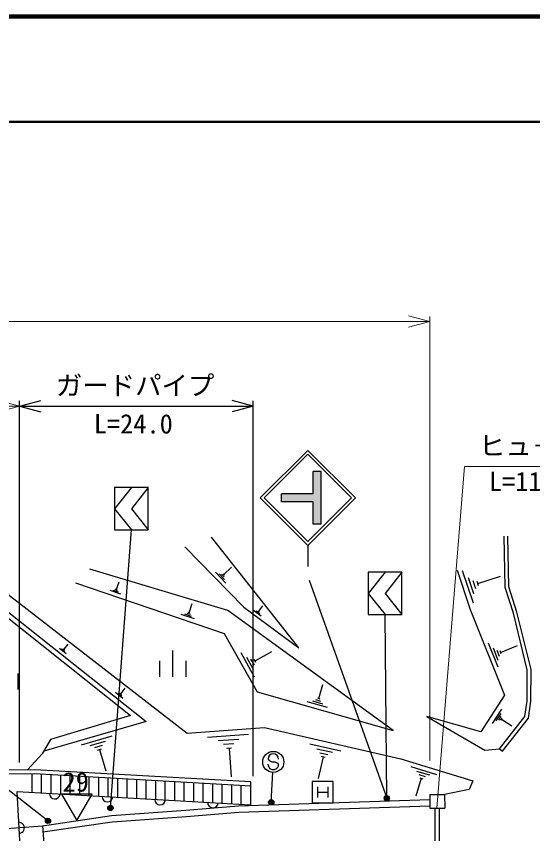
# Model space of a CAD drawing. Units: millimetres, scale not verified. Extents: x 40000 to 680000, y 20000 to 380000.
# Drawn here: x 452397 to 501274, y 302601 to 380000 of the extents above; entities that cross this region are included whole.
import ezdxf
from ezdxf.enums import TextEntityAlignment as Align

# ---------------------------------------------------------------- set-up
doc = ezdxf.new("R2010")
doc.units = ezdxf.units.MM
doc.header["$LTSCALE"] = 1000
doc.header["$PDMODE"] = 32
doc.header["$PDSIZE"] = 500
for name, color, linetype, lineweight in [('M-BGD', 7, 'Continuous', 25), ('M-STR-HTXT', 7, 'Continuous', 13), ('M-STR-STRC', 7, 'Continuous', 25), ('M-TTL', 2, 'Continuous', 140), ('M-TTL-LINE', 7, 'Continuous', 50)]:
    doc.layers.add(name, color=color, linetype=linetype, lineweight=lineweight)
doc.styles.add('ＭＳ ゴシック', font='')
doc.styles.get('ＭＳ ゴシック').set_extended_font_data('MS Gothic')

msp = doc.modelspace()

# ---------------------------------------------------------------- hatches: boundary and pattern name
at = {"layer": 'M-STR-STRC'}
msp.add_hatch(color=256, dxfattribs=at).paths.add_polyline_path([(481241, 331900), (481241, 336900), (480491, 336900), (480491, 334775), (477491, 334775), (477490, 334025), (480491, 334025), (480491, 331900)])

# ---------------------------------------------------------------- linework, layer by layer
at = {"layer": 'M-BGD'}
for p, q in [((479125, 320192), (470868, 330670)), ((498673, 325911), (498580, 330767)), ((499022, 325969), (498930, 330774)), ((468332, 329760), (473947, 324039)), ((472432, 323718), (459340, 327644)), ((472049, 327140), (472765, 327842)), ((494116, 327545), (495353, 323834)), ((495667, 324433), (494643, 327505)), ((472244, 326327), (471240, 327350)), ((472095, 326683), (471593, 327194)), ((472072, 326911), (471821, 327167)), ((472112, 327076), (471986, 327203)), ((495719, 325303), (495207, 326840)), ((496077, 326276), (498228, 326993)), ((448504, 326060), (464673, 313211)), ((449872, 326593), (468565, 312102)), ((457995, 326361), (472061, 321571)), ((461877, 325758), (462115, 326458)), ((495898, 325790), (495642, 326558)), ((496141, 326084), (496013, 326468)), ((499448, 323486), (498673, 325911)), ((499785, 323581), (499022, 325969)), ((448343, 325635), (463204, 313795)), ((462275, 325288), (461275, 325628)), ((462059, 325473), (461559, 325643)), ((461968, 325616), (461718, 325701)), ((461939, 325737), (461815, 325779)), ((468757, 323520), (469056, 324399)), ((468835, 323493), (468678, 323547)), ((488060, 312374), (472432, 323718)), ((473947, 324039), (479125, 320192)), ((475559, 323185), (474842, 323718)), ((475433, 323390), (475075, 323656)), ((475397, 323528), (475218, 323661)), ((475405, 323633), (475316, 323700)), ((475360, 323666), (475733, 324169)), ((495353, 323834), (498614, 315710)), ((501119, 318146), (499785, 323581)), ((469256, 322930), (468001, 323357)), ((468985, 323162), (468357, 323376)), ((468871, 323341), (468557, 323448)), ((500769, 318104), (499448, 323486)), ((472061, 321571), (475196, 316025)), ((456937, 320087), (457291, 320533)), ((498017, 318353), (497101, 320633)), ((457103, 319643), (456466, 320149)), ((456995, 319833), (456676, 320087)), ((456966, 319960), (456807, 320087)), ((456977, 320056), (456897, 320119)), ((467226, 317457), (467226, 319957)), ((474957, 317434), (473667, 319715)), ((474996, 318962), (476593, 319864)), ((498016, 319014), (497558, 320154)), ((498130, 319391), (497901, 319961)), ((498300, 319625), (498186, 319910)), ((498243, 319767), (499839, 320408)), ((465976, 317457), (465976, 318957)), ((468476, 317457), (468476, 318957)), ((474863, 318133), (474218, 319274)), ((474930, 318548), (474607, 319118)), ((475077, 318819), (474916, 319104)), ((501115, 315152), (501119, 318146)), ((452553, 316252), (452553, 317752)), ((500766, 315177), (500769, 318104)), ((481046, 315386), (481427, 316726)), ((462491, 315401), (461795, 315954)), ((462372, 315609), (462024, 315885)), ((462340, 315747), (462167, 315885)), ((462352, 315851), (462265, 315920)), ((462309, 315886), (462696, 316373)), ((475196, 316025), (488060, 312374)), ((481841, 314539), (479926, 315083)), ((481416, 314867), (480459, 315139)), ((481231, 315126), (480753, 315262)), ((481166, 315352), (480927, 315420)), ((498614, 315710), (496383, 312255)), ((500545, 313684), (500766, 315177)), ((500878, 313541), (501115, 315152)), ((497472, 313020), (498365, 314403)), ((463204, 313795), (455645, 311516)), ((496383, 312255), (491246, 313708)), ((491246, 313708), (496753, 310522)), ((497834, 313276), (498280, 313968)), ((498083, 313360), (498307, 313706)), ((498148, 310629), (500545, 313684)), ((498277, 313357), (498389, 313530)), ((498423, 310413), (500878, 313541)), ((464673, 313211), (454998, 310412)), ((498333, 313443), (499301, 312819)), ((468565, 312102), (475894, 312642)), ((470501, 311729), (474387, 312016)), ((475894, 312642), (488790, 309681)), ((455645, 311516), (454855, 310167)), ((458573, 311022), (461463, 311858)), ((459379, 310942), (460824, 311360)), ((471501, 311412), (473444, 311556)), ((459824, 310757), (460546, 310966)), ((460088, 310520), (460449, 310625)), ((460269, 310573), (460854, 308550)), ((472015, 311060), (472987, 311131)), ((472287, 310689), (472773, 310725)), ((472530, 310707), (472730, 307986)), ((480165, 311113), (483116, 310436)), ((480835, 310649), (482311, 310310)), ((496753, 310522), (498148, 310629)), ((498148, 310629), (498423, 310413)), ((454855, 310167), (453459, 308639)), ((481438, 309889), (480963, 307824)), ((481137, 310269), (481874, 310100)), ((481253, 309932), (481622, 309847)), ((488790, 309681), (495623, 307608)), ((489732, 308959), (492183, 308216)), ((454136, 308645), (444177, 308550)), ((444540, 308204), (454128, 308295)), ((453861, 308293), (453861, 306507)), ((454128, 308295), (474612, 307144)), ((474581, 307496), (454136, 308645)), ((454761, 308260), (454761, 306457)), ((455661, 308209), (455661, 306406)), ((456561, 308158), (456561, 306356)), ((457461, 308108), (457461, 306305)), ((458361, 308057), (458361, 306254)), ((490270, 308528), (491496, 308156)), ((490502, 308190), (491115, 308004)), ((459261, 308007), (459261, 306204)), ((460161, 307956), (460161, 306153)), ((461061, 307906), (461061, 306103)), ((461961, 307855), (461961, 306052)), ((462861, 307804), (462861, 306002)), ((463761, 307754), (463761, 305951)), ((464661, 307703), (464661, 305900)), ((465561, 307653), (465561, 305850)), ((466461, 307602), (466461, 305799)), ((467361, 307551), (467361, 305749)), ((468261, 307501), (468261, 305698)), ((469161, 307450), (469161, 305647)), ((470061, 307400), (470061, 305597)), ((470961, 307349), (470961, 305546)), ((471861, 307299), (471861, 305496)), ((474561, 307468), (474561, 305344)), ((490734, 307852), (490213, 306136)), ((490581, 307899), (490887, 307806)), ((495623, 307608), (495276, 306778)), ((452484, 306585), (474561, 305344)), ((453350, 289735), (452484, 306585)), ((472761, 307248), (472761, 305445)), ((473661, 307197), (473661, 305395)), ((495276, 306778), (492936, 306309)), ((473439, 305238), (491536, 305830)), ((491533, 306298), (492936, 306309)), ((491533, 306298), (491543, 305011)), ((492936, 306309), (492947, 305022)), ((468456, 304829), (473439, 305238)), ((473474, 304639), (491541, 305230)), ((491543, 305011), (492947, 305022)), ((492017, 305014), (492013, 293137)), ((492417, 305013), (492413, 293137)), ((454865, 303346), (461405, 304320)), ((461405, 304320), (468456, 304829)), ((461470, 303723), (468502, 304230)), ((468502, 304230), (473474, 304639)), ((454907, 302775), (461470, 303723)), ((70004, 275565), (454865, 303346)), ((454865, 303346), (455629, 292774))]:
    msp.add_line(p, q, dxfattribs=at)
for centre, start, end in [((456034, 306385), 176.78318, 356.78318), ((461026, 306105), 176.78318, 356.78318), ((466019, 305824), 176.78318, 356.78318), ((471011, 305543), 176.78318, 356.78318), ((452660, 303153), 272.94386, 92.94386)]:
    msp.add_arc(centre, 500, start, end, dxfattribs=at)
at = {"layer": 'M-STR-HTXT'}
for p, q in [((491536, 351089), (489536, 351628)), ((491536, 309535), (491536, 351589)), ((491536, 351089), (64244, 351089)), ((491536, 351089), (489536, 350550)), ((452700, 343089), (422700, 343089)), ((452700, 343089), (450700, 343628)), ((452700, 343089), (450700, 342550)), ((492216, 305015), (494816, 337370)), ((513816, 337370), (494816, 337370))]:
    msp.add_line(p, q, dxfattribs=at)
at = {"layer": 'M-STR-STRC'}
for p, q in [((452700, 343089), (454700, 343628)), ((452700, 309344), (452700, 343589)), ((452700, 343089), (474823, 343089)), ((452700, 343089), (454700, 342550)), ((474823, 343089), (472823, 343628)), ((474823, 343089), (472823, 342550)), ((474823, 308048), (474823, 343589)), ((475491, 334400), (479991, 338900)), ((475844, 334400), (479991, 338546)), ((484491, 334400), (479991, 338900)), ((484137, 334400), (479991, 338546)), ((481241, 336900), (480491, 336900)), ((480491, 334775), (480491, 336900)), ((481241, 331900), (481241, 336900)), ((461683, 335371), (461683, 331371)), ((475491, 334400), (479991, 329900)), ((475844, 334400), (479991, 330253)), ((477490, 334025), (477491, 334775)), ((480491, 334775), (477491, 334775)), ((479991, 329900), (484491, 334400)), ((479991, 330253), (484137, 334400)), ((480491, 334025), (477490, 334025)), ((480491, 331900), (480491, 334025)), ((461297, 305028), (463283, 331371)), ((481241, 331900), (480491, 331900)), ((479991, 329900), (479991, 327900)), ((485703, 327354), (485703, 323354)), ((455391, 303811), (426094, 326622)), ((476224, 309666), (476330, 309530)), ((476330, 309530), (476575, 309418)), ((476575, 309418), (476876, 309416)), ((476876, 309416), (477121, 309276)), ((477121, 309276), (477220, 309158)), ((476531, 305572), (476672, 308396)), ((480397, 307531), (480397, 305531)), ((482397, 307531), (480397, 307531)), ((482397, 305531), (482397, 307531)), ((480897, 307031), (480897, 306031)), ((480897, 306531), (481897, 306531)), ((481897, 307031), (481897, 306031)), ((480397, 305531), (482397, 305531))]:
    msp.add_line(p, q, dxfattribs=at)
for points in [[(461683, 331371), (464883, 331371), (464883, 335371), (461683, 335371)], [(463283, 335371), (461683, 333371), (463283, 331371)], [(464883, 335371), (463283, 333371), (464883, 331371)], [(485703, 323354), (488903, 323354), (488903, 327354), (485703, 327354)], [(487303, 327354), (485703, 325354), (487303, 323354)], [(488903, 327354), (487303, 325354), (488903, 323354)], [(480105, 326604), (487466, 305962), (487303, 323354)]]:
    msp.add_lwpolyline(points, dxfattribs=at)
msp.add_lwpolyline([(458123, 303846), (459567, 306346), (456680, 306346)], close=True, dxfattribs=at)
for centre, radius in [((476721, 309395), 1000), ((476531, 305572), 250), ((476531, 305572), 200), ((487466, 305962), 250), ((487466, 305962), 200), ((487466, 305962), 150), ((487466, 305962), 100), ((487466, 305962), 50), ((487466, 305962), 20), ((461297, 305028), 250), ((461297, 305028), 200), ((461297, 305028), 150), ((461297, 305028), 100), ((461297, 305028), 50), ((461297, 305028), 20), ((476531, 305572), 150), ((476531, 305572), 100), ((476531, 305572), 50), ((476531, 305572), 20), ((455391, 303811), 250), ((455391, 303811), 200), ((455391, 303811), 150), ((455391, 303811), 100), ((455391, 303811), 50), ((455391, 303811), 20)]:
    msp.add_circle(centre, radius, dxfattribs=at)
for centre, start, end in [((476724, 309662), 359.55488, 179.55488), ((476720, 309162), 179.55488, 359.55488)]:
    msp.add_arc(centre, 500, start, end, dxfattribs=at)
for p in [(476531, 305572), (487466, 305962), (461297, 305028), (455391, 303811)]:
    msp.add_point(p, dxfattribs=at)
at = {"layer": 'M-TTL'}
msp.add_line((680000, 380000), (40000, 380000), dxfattribs=at)
at = {"layer": 'M-TTL-LINE'}
msp.add_line((40000, 370000), (680000, 370000), dxfattribs=at)

# ---------------------------------------------------------------- texts
at = {"layer": 'M-STR-HTXT', "style": 'ＭＳ ゴシック'}
msp.add_text('ヒュ－ム管', height=1833, dxfattribs=at).set_placement((496191, 337870), align=Align.BOTTOM_LEFT)
msp.add_text('L=11.0 φ400', height=1833, dxfattribs=at).set_placement((504316, 336870), align=Align.TOP_CENTER)
at = {"layer": 'M-STR-STRC', "style": 'ＭＳ ゴシック'}
msp.add_text('ガードパイプ', height=1833, dxfattribs=at).set_placement((463643, 343583), align=Align.BOTTOM_CENTER)
for s, p in [('L=24.0', (463469, 341413)), ('29', (458017, 307500))]:
    msp.add_text(s, height=1833, dxfattribs=at).set_placement(p, align=Align.MIDDLE_CENTER)

doc.saveas('drawing.dxf')
